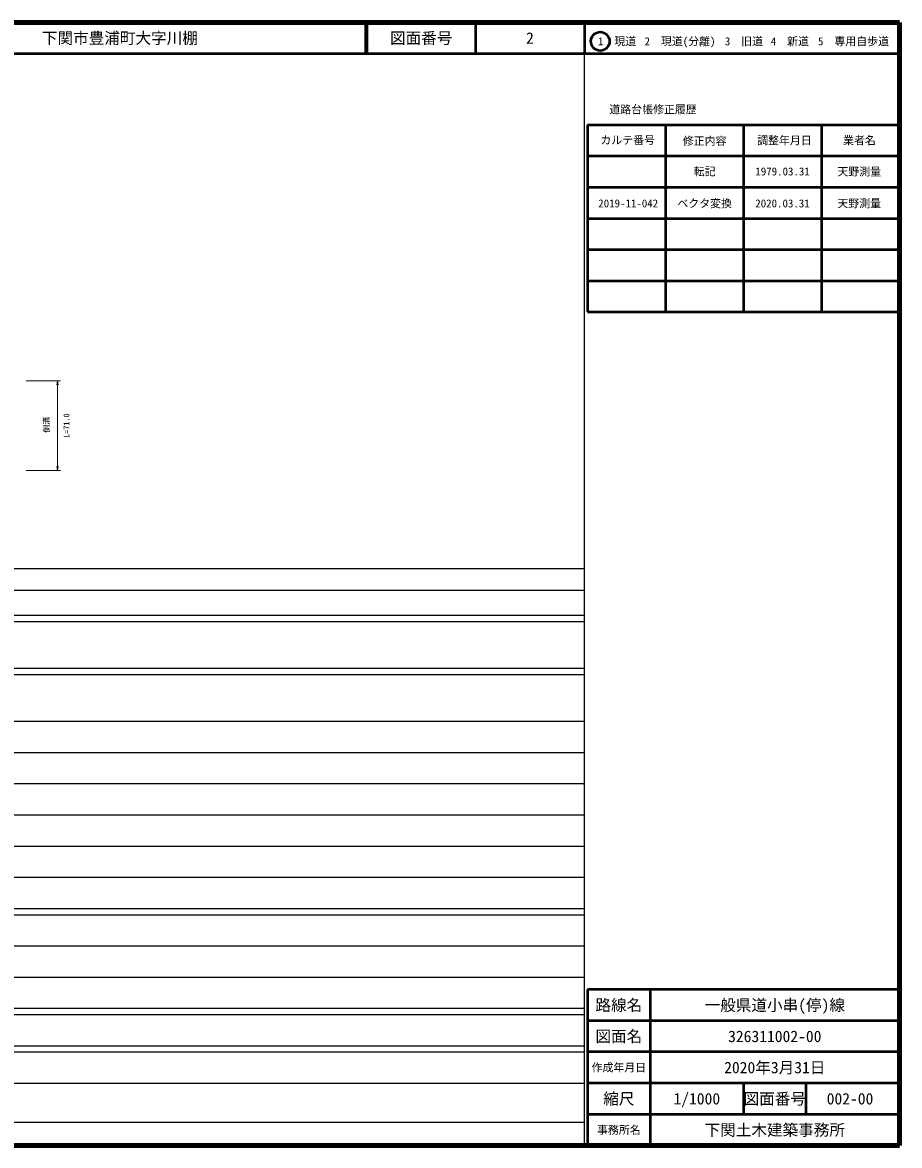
# Model space of a CAD drawing. Units: millimetres at full size, sheet at 1:1000; details may follow other scales. Extents: x 40000 to 680000, y 20000 to 380000.
# Drawn here: x 398787 to 680000, y 20000 to 380000 of the extents above; entities that cross this region are included whole.
import ezdxf
from ezdxf.enums import TextEntityAlignment as Align

# ---------------------------------------------------------------- set-up
doc = ezdxf.new("R2010")
doc.units = ezdxf.units.MM
doc.header["$LTSCALE"] = 1000
for name, color, linetype, lineweight in [('M-STR-HTXT', 7, 'Continuous', 13), ('M-TTL', 2, 'Continuous', 140), ('M-TTL-BAND', 7, 'Continuous', 25), ('M-TTL-FRAM', 2, 'Continuous', 50), ('M-TTL-LINE', 7, 'Continuous', 50)]:
    doc.layers.add(name, color=color, linetype=linetype, lineweight=lineweight)
doc.layers.add('M-TTL-TXT', color=7, linetype='Continuous')
doc.styles.add('ＭＳ ゴシック', font='')
doc.styles.get('ＭＳ ゴシック').set_extended_font_data('MS Gothic')

# ---------------------------------------------------------------- blocks, each defined once
blk = doc.blocks.new('open_arrow')
at = {"color": 0, "linetype": 'Continuous', "lineweight": -2}
blk.add_lwpolyline([(7.5, 1.25), (0, 0), (7.5, -1.25)], dxfattribs=at)

msp = doc.modelspace()

# ---------------------------------------------------------------- linework, layer by layer
at = {"layer": 'M-STR-HTXT'}
for p, q in [((400000, 265105), (411000, 265105)), ((410000, 236403), (410000, 265105)), ((400000, 236403), (411000, 236403))]:
    msp.add_line(p, q, dxfattribs=at)
at = {"layer": 'M-TTL'}
for p, q in [((680000, 380000), (40000, 380000)), ((680000, 20000), (680000, 380000)), ((40000, 20000), (680000, 20000))]:
    msp.add_line(p, q, dxfattribs=at)
at = {"layer": 'M-TTL-BAND'}
for p, q in [((579000, 20000), (579000, 370000)), ((40000, 205000), (579000, 205000)), ((68000, 198000), (579000, 198000)), ((40000, 190000), (579000, 190000)), ((40000, 188000), (579000, 188000)), ((40000, 173000), (579000, 173000)), ((40000, 171000), (579000, 171000)), ((40000, 156000), (579000, 156000)), ((46000, 146000), (579000, 146000)), ((52000, 136000), (579000, 136000)), ((46000, 126000), (579000, 126000)), ((52000, 116000), (579000, 116000)), ((46000, 106000), (579000, 106000)), ((40000, 96000), (579000, 96000)), ((40000, 94000), (579000, 94000)), ((49000, 84000), (579000, 84000)), ((40000, 74000), (579000, 74000)), ((40000, 64000), (579000, 64000)), ((40000, 62000), (579000, 62000)), ((40000, 52000), (579000, 52000)), ((40000, 50000), (579000, 50000)), ((40000, 40000), (579000, 40000)), ((68000, 27500), (579000, 27500))]:
    msp.add_line(p, q, dxfattribs=at)
at = {"layer": 'M-TTL-FRAM'}
for p, q in [((580000, 347197), (580000, 287197)), ((580000, 347197), (680000, 347197)), ((580000, 287197), (680000, 287197)), ((680000, 70000), (580000, 70000)), ((580000, 70000), (580000, 20000))]:
    msp.add_line(p, q, dxfattribs=at)
at = {"layer": 'M-TTL-LINE'}
for p, q in [((508747, 380000), (508747, 370000)), ((509247, 380000), (509247, 370000)), ((543997, 380000), (543997, 370000)), ((579000, 380000), (579000, 370000)), ((40000, 370000), (680000, 370000)), ((605000, 347197), (605000, 287197)), ((630000, 347197), (630000, 287197)), ((655000, 347197), (655000, 287197)), ((580000, 337197), (680000, 337197)), ((580000, 327197), (680000, 327197)), ((580000, 317197), (680000, 317197)), ((580000, 307197), (680000, 307197)), ((580000, 297197), (680000, 297197)), ((600000, 70000), (600000, 20000)), ((680000, 60000), (580000, 60000)), ((680000, 50000), (580000, 50000)), ((680000, 40000), (580000, 40000)), ((630000, 40000), (630000, 30000)), ((650000, 40000), (650000, 30000)), ((680000, 30000), (580000, 30000))]:
    msp.add_line(p, q, dxfattribs=at)
msp.add_circle((584031, 373958), 3000, dxfattribs=at)

# ---------------------------------------------------------------- block references
at = {"layer": 'M-STR-HTXT', "xscale": 167, "yscale": 167}
for p, rotation in [((410000, 265105), 270), ((410000, 236403), 90)]:
    msp.add_blockref('open_arrow', p, dxfattribs=dict(at, rotation=rotation))

# ---------------------------------------------------------------- texts
at = {"layer": 'M-STR-HTXT', "style": 'ＭＳ ゴシック'}
for s, p in [('側溝', (408000, 251024)), ('L=71.0', (414352, 250754))]:
    msp.add_text(s, height=1833, rotation=90, dxfattribs=at).set_placement(p, align=Align.BOTTOM_CENTER)
at = {"layer": 'M-TTL-TXT', "style": 'ＭＳ ゴシック'}
msp.add_text('下関市豊浦町大字川棚', height=3666, dxfattribs=at).set_placement((405024, 375000), align=Align.MIDDLE_LEFT)
for s, height, p in [('図面番号', 3666, (526622, 375000)), ('2', 3666, (561497, 375000)), ('1\u3000現道', 2566, (589448, 373958)), ('2\u3000現道(分離)', 2566, (609619, 373958)), ('3\u3000旧道', 2566, (630121, 373958)), ('4\u3000新道', 2566, (644824, 373958)), ('5\u3000専用自歩道', 2566, (665228, 373958)), ('道路台帳修正履歴', 2566, (600968, 352113)), ('カルテ番号', 2566, (592839, 342277)), ('修正内容', 2566, (617509, 342023)), ('調整年月日', 2566, (643089, 342197)), ('業者名', 2566, (667134, 342197)), ('転記', 2566, (617500, 332245)), ('1979.03.31', 2566, (642500, 332245)), ('天野測量', 2566, (667077, 332189)), ('2019-11-042', 2566, (593000, 322000)), ('ベクタ変換', 2566, (617512, 322000)), ('2020.03.31', 2566, (642477, 322000)), ('天野測量', 2566, (667065, 322000)), ('路線名', 3666, (590000, 65000)), ('路線名', 3666, (590000, 65000)), ('一般県道小串(停)線', 3666, (640000, 65000)), ('図面名', 3666, (590000, 55000)), ('図面名', 3666, (590000, 55000)), ('326311002-00', 3666, (640000, 55000)), ('2020年3月31日', 3666, (640000, 45000)), ('作成年月日', 2566, (590000, 45000)), ('作成年月日', 2566, (590000, 45000)), ('縮尺', 3666, (590000, 35000)), ('縮尺', 3666, (590000, 35000)), ('1/1000', 3666, (615000, 35000)), ('図面番号', 3666, (640000, 35000)), ('図面番号', 3666, (640000, 35000)), ('002-00', 3666, (664125, 35000)), ('事務所名', 2566, (590000, 25000)), ('事務所名', 2566, (590000, 25000)), ('下関土木建築事務所', 3666, (640000, 25000))]:
    msp.add_text(s, height=height, dxfattribs=at).set_placement(p, align=Align.MIDDLE_CENTER)

doc.saveas('drawing.dxf')
